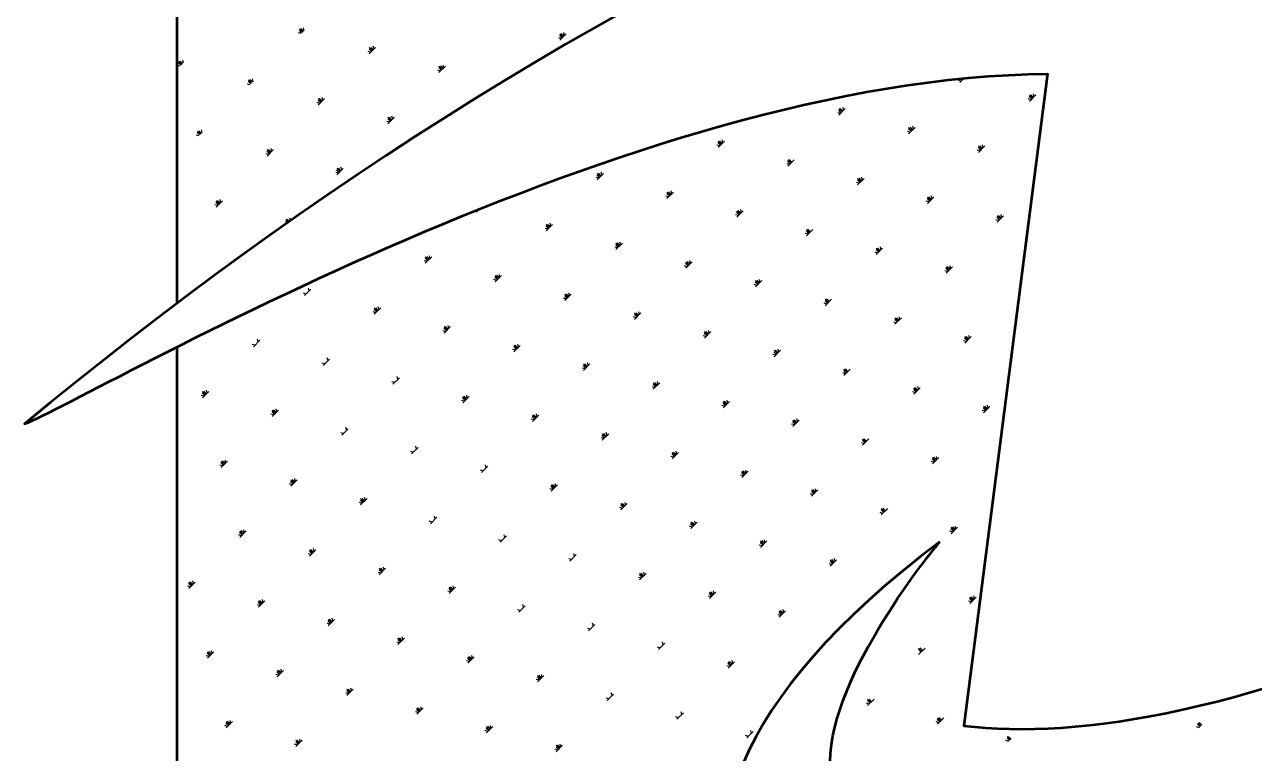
# Model space of a CAD drawing. Extents: x 54907 to 703237, y -798661 to -546661.
# Drawn here: x 248699 to 250308, y -550804 to -549851 of the extents above; entities that cross this region are included whole.
import ezdxf

# ---------------------------------------------------------------- set-up
doc = ezdxf.new("R2010")
doc.units = 0
doc.header["$LTSCALE"] = 1000
doc.header["$MEASUREMENT"] = 0
doc.layers.add('PUB_TITLE', color=4, linetype='Continuous')

msp = doc.modelspace()

# ---------------------------------------------------------------- linework, layer by layer
at = {"layer": 'PUB_TITLE', "color": 4}
for p, q in [((249060.4, -549862.6), (249056.7, -549861.6)), ((249061.4, -549861.6), (249058.1, -549858.2)), ((249062.5, -549860.5), (249058.3, -549856.3)), ((249063.5, -549859.5), (249060.2, -549856.1)), ((249064.5, -549858.4), (249063.6, -549854.8)), ((249401, -549869.2), (249397.4, -549868.2)), ((249402.1, -549868.1), (249398.7, -549864.8)), ((249403.1, -549867.1), (249398.9, -549862.9)), ((249398.9, -549871.2), (249407.3, -549862.9)), ((249404.2, -549866), (249400.8, -549862.7)), ((249405.2, -549865), (249404.2, -549861.3)), ((249152.7, -549886), (249149.3, -549882.7)), ((249153.7, -549885), (249149.6, -549880.8)), ((249149.6, -549889.2), (249157.9, -549880.8)), ((249154.8, -549883.9), (249151.4, -549880.6)), ((249155.8, -549882.9), (249154.8, -549879.2)), ((248903.3, -549903.9), (248900, -549900.6)), ((248904.4, -549902.9), (248900.2, -549898.7)), ((248905.4, -549901.8), (248902.1, -549898.5)), ((248906.4, -549900.8), (248905.5, -549897.1)), ((249151.6, -549887.1), (249148, -549886.1)), ((248902.3, -549905), (248898.6, -549904)), ((249242.9, -549911.5), (249239.3, -549910.5)), ((249244, -549910.5), (249240.6, -549907.1)), ((249245, -549909.4), (249240.8, -549905.3)), ((249240.8, -549913.6), (249249.2, -549905.3)), ((249246.1, -549908.4), (249242.7, -549905.1)), ((249247.1, -549907.3), (249246.1, -549903.7)), ((248993.5, -549929.4), (248989.9, -549928.5)), ((248994.6, -549928.4), (248991.2, -549925)), ((248995.6, -549927.3), (248991.5, -549923.2)), ((248996.7, -549926.3), (248993.3, -549923)), ((248997.7, -549925.3), (248996.7, -549921.6)), ((249924.2, -549924.6), (249920.6, -549923.7)), ((249922.2, -549926.7), (249927.9, -549921)), ((249925.3, -549923.6), (249923.1, -549921.4)), ((249926.3, -549922.5), (249925, -549921.2)), ((249927.4, -549921.5), (249926.9, -549921)), ((249085.9, -549952.8), (249082.5, -549949.5)), ((249086.9, -549951.8), (249082.7, -549947.6)), ((249082.7, -549956), (249091.1, -549947.6)), ((249088, -549950.8), (249084.6, -549947.4)), ((249089, -549949.7), (249088, -549946.1)), ((250015.5, -549949.1), (250011.9, -549948.1)), ((250016.6, -549948), (250013.2, -549944.7)), ((250017.6, -549947), (250013.4, -549942.8)), ((250013.4, -549951.2), (250021.8, -549942.8)), ((250018.7, -549946), (250015.3, -549942.6)), ((250019.7, -549944.9), (250018.7, -549941.3)), ((249084.8, -549953.9), (249081.2, -549952.9)), ((249767.2, -549966), (249763.9, -549962.6)), ((249768.2, -549964.9), (249764.1, -549960.7)), ((249764.1, -549969.1), (249772.4, -549960.7)), ((249769.3, -549963.9), (249765.9, -549960.5)), ((249770.3, -549962.8), (249769.3, -549959.2)), ((249176.1, -549978.3), (249172.5, -549977.4)), ((249177.1, -549977.3), (249173.8, -549974)), ((249178.2, -549976.3), (249174, -549972.1)), ((249174, -549980.4), (249182.4, -549972.1)), ((249179.2, -549975.2), (249175.9, -549971.9)), ((249180.3, -549974.2), (249179.3, -549970.5)), ((249766.1, -549967), (249762.5, -549966)), ((248926.7, -549996.3), (248923.1, -549995.3)), ((248927.8, -549995.2), (248924.4, -549991.9)), ((248928.8, -549994.2), (248924.6, -549990)), ((248929.9, -549993.1), (248926.5, -549989.8)), ((248930.9, -549992.1), (248929.9, -549988.4)), ((249857.4, -549991.5), (249853.8, -549990.5)), ((249858.5, -549990.4), (249855.1, -549987.1)), ((249859.5, -549989.4), (249855.3, -549985.2)), ((249855.3, -549993.5), (249863.7, -549985.2)), ((249860.6, -549988.3), (249857.2, -549985)), ((249861.6, -549987.3), (249860.6, -549983.6)), ((249022.2, -550016.5), (249021.2, -550012.9)), ((249608, -550009.4), (249604.4, -550008.4)), ((249609.1, -550008.3), (249605.7, -550005)), ((249610.1, -550007.3), (249606, -550003.1)), ((249606, -550011.4), (249614.3, -550003.1)), ((249611.2, -550006.2), (249607.8, -550002.9)), ((249612.2, -550005.2), (249611.2, -550001.5)), ((249949.8, -550014.9), (249946.4, -550011.5)), ((249950.8, -550013.8), (249946.6, -550009.6)), ((249946.6, -550018), (249955, -550009.6)), ((249951.8, -550012.8), (249948.5, -550009.4)), ((249952.9, -550011.7), (249951.9, -550008.1)), ((249018, -550020.7), (249014.4, -550019.7)), ((249019, -550019.7), (249015.7, -550016.3)), ((249020.1, -550018.6), (249015.9, -550014.4)), ((249015.9, -550022.8), (249024.3, -550014.4)), ((249021.1, -550017.6), (249017.8, -550014.2)), ((249700.4, -550032.8), (249697, -550029.4)), ((249701.4, -550031.7), (249697.2, -550027.6)), ((249697.2, -550035.9), (249705.6, -550027.6)), ((249702.5, -550030.7), (249699.1, -550027.3)), ((249948.7, -550015.9), (249945.1, -550014.9)), ((249109.3, -550045.2), (249105.6, -550044.2)), ((249110.3, -550044.1), (249107, -550040.8)), ((249111.4, -550043.1), (249107.2, -550038.9)), ((249107.2, -550047.3), (249115.5, -550038.9)), ((249112.4, -550042), (249109.1, -550038.7)), ((249113.5, -550041), (249112.5, -550037.3)), ((249452, -550049.6), (249447.9, -550045.5)), ((249447.9, -550053.8), (249456.2, -550045.5)), ((249453.1, -550048.6), (249449.7, -550045.2)), ((249454.1, -550047.5), (249453.1, -550043.9)), ((249699.3, -550033.8), (249695.7, -550032.8)), ((249449.9, -550051.7), (249446.3, -550050.7)), ((249451, -550050.7), (249447.6, -550047.3)), ((249790.6, -550058.3), (249787, -550057.3)), ((249791.7, -550057.2), (249788.3, -550053.9)), ((249792.7, -550056.2), (249788.5, -550052)), ((249788.5, -550060.4), (249796.9, -550052)), ((249793.7, -550055.1), (249790.4, -550051.8)), ((249794.8, -550054.1), (249793.8, -550050.4)), ((249541.2, -550076.2), (249537.6, -550075.2)), ((249542.3, -550075.1), (249538.9, -550071.8)), ((249543.3, -550074.1), (249539.1, -550069.9)), ((249539.1, -550078.3), (249547.5, -550069.9)), ((249544.4, -550073), (249541, -550069.7)), ((249545.4, -550072), (249544.4, -550068.4)), ((249882.9, -550081.7), (249879.6, -550078.3)), ((249884, -550080.6), (249879.8, -550076.5)), ((249879.8, -550084.8), (249888.2, -550076.5)), ((249885, -550079.6), (249881.7, -550076.3)), ((249886.1, -550078.6), (249885.1, -550074.9)), ((248951.2, -550087.5), (248947.5, -550086.6)), ((248952.2, -550086.5), (248948.9, -550083.1)), ((248953.3, -550085.4), (248949.1, -550081.3)), ((248949.1, -550089.6), (248957.4, -550081.3)), ((248954.3, -550084.4), (248951, -550081.1)), ((248955.4, -550083.4), (248954.4, -550079.7)), ((249289.8, -550096.2), (249293.9, -550092)), ((249291.8, -550094.1), (249290, -550093.6)), ((249292.9, -550093), (249292.5, -550092.6)), ((249634.6, -550098.5), (249630.4, -550094.4)), ((249630.4, -550102.7), (249638.8, -550094.4)), ((249635.6, -550097.5), (249632.3, -550094.2)), ((249636.7, -550096.5), (249635.7, -550092.8)), ((249881.9, -550082.7), (249878.2, -550081.8)), ((249042.5, -550110), (249040.2, -550107.6)), ((249043.8, -550109.1), (249040.4, -550105.7)), ((249045, -550108.2), (249042.3, -550105.5)), ((249046.5, -550107.2), (249045.7, -550104.2)), ((249387.3, -550114.4), (249386.3, -550110.7)), ((249632.5, -550100.6), (249628.9, -550099.7)), ((249633.5, -550099.6), (249630.2, -550096.3)), ((249973.2, -550107.2), (249969.5, -550106.2)), ((249974.2, -550106.1), (249970.9, -550102.8)), ((249975.3, -550105.1), (249971.1, -550100.9)), ((249971.1, -550109.3), (249979.4, -550100.9)), ((249976.3, -550104.1), (249973, -550100.7)), ((249977.3, -550103), (249976.4, -550099.4)), ((249040.4, -550111.4), (249038.8, -550111)), ((249383.1, -550118.5), (249379.5, -550117.6)), ((249384.2, -550117.5), (249380.8, -550114.2)), ((249385.2, -550116.5), (249381, -550112.3)), ((249381, -550120.6), (249389.4, -550112.3)), ((249386.3, -550115.4), (249382.9, -550112.1)), ((249723.8, -550125.1), (249720.1, -550124.1)), ((249724.8, -550124.1), (249721.5, -550120.7)), ((249725.9, -550123), (249721.7, -550118.8)), ((249721.7, -550127.2), (249730, -550118.8)), ((249726.9, -550122), (249723.6, -550118.6)), ((249474.4, -550143), (249470.8, -550142)), ((249475.4, -550142), (249472.1, -550138.6)), ((249476.5, -550140.9), (249472.3, -550136.7)), ((249472.3, -550145.1), (249480.7, -550136.7)), ((249477.5, -550139.9), (249474.2, -550136.5)), ((249478.6, -550138.8), (249477.6, -550135.2)), ((249819.2, -550145.4), (249818.3, -550141.7)), ((249226.1, -550159.9), (249222.7, -550156.5)), ((249227.1, -550158.8), (249222.9, -550154.6)), ((249222.9, -550163), (249231.3, -550154.6)), ((249228.2, -550157.8), (249224.8, -550154.4)), ((249229.2, -550156.7), (249228.2, -550153.1)), ((249815.1, -550149.6), (249811.4, -550148.6)), ((249816.1, -550148.5), (249812.8, -550145.2)), ((249817.2, -550147.5), (249813, -550143.3)), ((249813, -550151.6), (249821.3, -550143.3)), ((249818.2, -550146.4), (249814.9, -550143.1)), ((249225, -550160.9), (249221.4, -550159.9)), ((249565.7, -550167.5), (249562, -550166.5)), ((249566.7, -550166.4), (249563.4, -550163.1)), ((249567.8, -550165.4), (249563.6, -550161.2)), ((249563.6, -550169.5), (249571.9, -550161.2)), ((249568.8, -550164.3), (249565.5, -550161)), ((249569.9, -550163.3), (249568.9, -550159.6)), ((249906.3, -550174), (249902.7, -550173)), ((249907.4, -550173), (249904, -550169.6)), ((249908.4, -550171.9), (249904.3, -550167.7)), ((249904.3, -550176.1), (249912.6, -550167.7)), ((249909.5, -550170.9), (249906.1, -550167.5)), ((249910.5, -550169.8), (249909.5, -550166.2)), ((249316.3, -550185.4), (249312.7, -550184.4)), ((249317.3, -550184.3), (249314, -550181)), ((249318.4, -550183.3), (249314.2, -550179.1)), ((249314.2, -550187.5), (249322.6, -550179.1)), ((249319.4, -550182.2), (249316.1, -550178.9)), ((249320.5, -550181.2), (249319.5, -550177.5)), ((249657, -550191.9), (249653.3, -550190.9)), ((249658, -550190.9), (249654.7, -550187.5)), ((249659.1, -550189.8), (249654.9, -550185.7)), ((249654.9, -550194), (249663.2, -550185.7)), ((249660.1, -550188.8), (249656.8, -550185.4)), ((249661.1, -550187.7), (249660.2, -550184.1)), ((249066.9, -550203.3), (249063.3, -550202.3)), ((249064.8, -550205.4), (249073.2, -550197)), ((249071.1, -550199.1), (249070.1, -550195.4)), ((249408.6, -550208.8), (249405.3, -550205.4)), ((249409.7, -550207.7), (249405.5, -550203.6)), ((249405.5, -550211.9), (249413.8, -550203.6)), ((249410.7, -550206.7), (249407.4, -550203.3)), ((249411.8, -550205.6), (249410.8, -550202)), ((249159.2, -550226.7), (249155.9, -550223.3)), ((249160.3, -550225.6), (249156.1, -550221.5)), ((249156.1, -550229.8), (249164.5, -550221.5)), ((249161.3, -550224.6), (249158, -550221.3)), ((249162.4, -550223.6), (249161.4, -550219.9)), ((249407.6, -550209.8), (249403.9, -550208.8)), ((249748.2, -550216.4), (249744.6, -550215.4)), ((249749.3, -550215.3), (249745.9, -550212)), ((249750.3, -550214.3), (249746.2, -550210.1)), ((249746.2, -550218.5), (249754.5, -550210.1)), ((249751.4, -550213.2), (249748, -550209.9)), ((249158.2, -550227.7), (249154.5, -550226.7)), ((249498.9, -550234.3), (249495.2, -550233.3)), ((249499.9, -550233.2), (249496.6, -550229.9)), ((249500.9, -550232.2), (249496.8, -550228)), ((249496.8, -550236.4), (249505.1, -550228)), ((249502, -550231.1), (249498.7, -550227.8)), ((249503, -550230.1), (249502.1, -550226.5)), ((249840.6, -550239.8), (249837.2, -550236.4)), ((249841.6, -550238.7), (249837.4, -550234.6)), ((249837.4, -550242.9), (249845.8, -550234.6)), ((249842.7, -550237.7), (249839.3, -550234.4)), ((249843.7, -550236.7), (249842.7, -550233)), ((249249.5, -550252.2), (249245.8, -550251.2)), ((249250.5, -550251.1), (249247.2, -550247.8)), ((249251.6, -550250.1), (249247.4, -550245.9)), ((249247.4, -550254.3), (249255.7, -550245.9)), ((249252.6, -550249.1), (249249.3, -550245.7)), ((249253.7, -550248), (249252.7, -550244.4)), ((249591.2, -550257.7), (249587.8, -550254.4)), ((249592.2, -550256.7), (249588.1, -550252.5)), ((249588.1, -550260.8), (249596.4, -550252.5)), ((249593.3, -550255.6), (249589.9, -550252.3)), ((249594.3, -550254.6), (249593.3, -550250.9)), ((249839.5, -550240.8), (249835.9, -550239.9)), ((249000.1, -550270.1), (248996.4, -550269.1)), ((248998, -550272.2), (249006.4, -550263.8)), ((249004.3, -550265.9), (249003.3, -550262.3)), ((249342.8, -550274.6), (249338.7, -550270.4)), ((249338.7, -550278.7), (249347, -550270.4)), ((249343.9, -550273.5), (249340.6, -550270.2)), ((249344.9, -550272.5), (249344, -550268.8)), ((249590.1, -550258.7), (249586.5, -550257.8)), ((249930.8, -550265.3), (249927.2, -550264.3)), ((249931.8, -550264.2), (249928.5, -550260.9)), ((249932.9, -550263.2), (249928.7, -550259)), ((249928.7, -550267.4), (249937.1, -550259)), ((249933.9, -550262.2), (249930.6, -550258.8)), ((249935, -550261.1), (249934, -550257.5)), ((249095.6, -550290.4), (249094.6, -550286.7)), ((249340.8, -550276.6), (249337.1, -550275.7)), ((249341.8, -550275.6), (249338.5, -550272.3)), ((249681.4, -550283.2), (249677.8, -550282.2)), ((249682.5, -550282.2), (249679.1, -550278.8)), ((249683.5, -550281.1), (249679.3, -550276.9)), ((249679.3, -550285.3), (249687.7, -550276.9)), ((249684.6, -550280.1), (249681.2, -550276.7)), ((249685.6, -550279), (249684.6, -550275.4)), ((249091.4, -550294.5), (249087.7, -550293.6)), ((249089.3, -550296.6), (249097.6, -550288.3)), ((249432, -550301.1), (249428.4, -550300.1)), ((249433.1, -550300.1), (249429.7, -550296.7)), ((249434.1, -550299), (249430, -550294.8)), ((249430, -550303.2), (249438.3, -550294.8)), ((249435.2, -550298), (249431.8, -550294.6)), ((249436.2, -550296.9), (249435.2, -550293.3)), ((249773.7, -550306.6), (249770.4, -550303.3)), ((249774.8, -550305.6), (249770.6, -550301.4)), ((249770.6, -550309.7), (249779, -550301.4)), ((249775.8, -550304.5), (249772.5, -550301.2)), ((249182.7, -550319), (249179, -550318)), ((249180.6, -550321.1), (249188.9, -550312.7)), ((249186.8, -550314.8), (249185.9, -550311.2)), ((249525.4, -550323.5), (249521.2, -550319.3)), ((249521.2, -550327.6), (249529.6, -550319.3)), ((249526.5, -550322.4), (249523.1, -550319.1)), ((249527.5, -550321.4), (249526.5, -550317.7)), ((249772.7, -550307.7), (249769.1, -550306.7)), ((248933.3, -550336.9), (248929.6, -550335.9)), ((248934.3, -550335.9), (248931, -550332.5)), ((248935.4, -550334.8), (248931.2, -550330.6)), ((248931.2, -550339), (248939.5, -550330.6)), ((248936.4, -550333.8), (248933.1, -550330.4)), ((248937.5, -550332.7), (248936.5, -550329.1)), ((249278.1, -550339.3), (249277.1, -550335.6)), ((249523.3, -550325.6), (249519.7, -550324.6)), ((249524.4, -550324.5), (249521, -550321.2)), ((249864, -550332.1), (249860.3, -550331.1)), ((249865, -550331.1), (249861.7, -550327.7)), ((249866.1, -550330), (249861.9, -550325.9)), ((249861.9, -550334.2), (249870.2, -550325.9)), ((249867.1, -550329), (249863.8, -550325.6)), ((249868.2, -550327.9), (249867.2, -550324.3)), ((249273.9, -550343.5), (249270.3, -550342.5)), ((249275, -550342.4), (249271.6, -550339.1)), ((249276, -550341.4), (249271.8, -550337.2)), ((249271.8, -550345.6), (249280.2, -550337.2)), ((249277.1, -550340.3), (249273.7, -550337)), ((249614.6, -550350), (249610.9, -550349)), ((249615.6, -550349), (249612.3, -550345.6)), ((249616.7, -550347.9), (249612.5, -550343.8)), ((249612.5, -550352.1), (249620.9, -550343.8)), ((249617.7, -550346.9), (249614.4, -550343.5)), ((249618.8, -550345.8), (249617.8, -550342.2)), ((249957.3, -550354.5), (249953.2, -550350.3)), ((249953.2, -550358.7), (249961.5, -550350.3)), ((249958.4, -550353.4), (249955.1, -550350.1)), ((249959.4, -550352.4), (249958.5, -550348.7)), ((249024.6, -550361.4), (249020.9, -550360.4)), ((249025.6, -550360.3), (249022.3, -550357)), ((249026.6, -550359.3), (249022.5, -550355.1)), ((249022.5, -550363.5), (249030.8, -550355.1)), ((249027.7, -550358.2), (249024.3, -550354.9)), ((249028.7, -550357.2), (249027.8, -550353.5)), ((249365.2, -550367.9), (249361.6, -550366.9)), ((249366.3, -550366.9), (249362.9, -550363.5)), ((249367.3, -550365.8), (249363.1, -550361.7)), ((249363.1, -550370), (249371.5, -550361.7)), ((249368.4, -550364.8), (249365, -550361.5)), ((249369.4, -550363.7), (249368.4, -550360.1)), ((249708, -550372.4), (249703.8, -550368.2)), ((249703.8, -550376.6), (249712.1, -550368.2)), ((249709, -550371.3), (249705.7, -550368)), ((249710.1, -550370.3), (249709.1, -550366.7)), ((249955.3, -550356.6), (249951.6, -550355.6)), ((249956.3, -550355.5), (249953, -550352.2)), ((249113.7, -550387.9), (249122.1, -550379.6)), ((249120, -550381.7), (249119, -550378)), ((249705.9, -550374.5), (249702.2, -550373.5)), ((249706.9, -550373.4), (249703.6, -550370.1)), ((249115.8, -550385.8), (249112.2, -550384.9)), ((249456.5, -550392.4), (249452.8, -550391.4)), ((249457.5, -550391.3), (249454.2, -550388)), ((249458.6, -550390.3), (249454.4, -550386.1)), ((249454.4, -550394.5), (249462.8, -550386.1)), ((249459.6, -550389.3), (249456.3, -550385.9)), ((249460.7, -550388.2), (249459.7, -550384.6)), ((249797.2, -550398.9), (249793.5, -550398)), ((249798.2, -550397.9), (249794.9, -550394.6)), ((249799.2, -550396.8), (249795.1, -550392.7)), ((249795.1, -550401), (249803.4, -550392.7)), ((249800.3, -550395.8), (249797, -550392.5)), ((249207.1, -550410.3), (249203.5, -550409.3)), ((249205, -550412.4), (249213.4, -550404)), ((249211.3, -550406.1), (249210.3, -550402.5)), ((249547.8, -550416.8), (249544.1, -550415.9)), ((249548.8, -550415.8), (249545.5, -550412.5)), ((249549.9, -550414.8), (249545.7, -550410.6)), ((249545.7, -550418.9), (249554, -550410.6)), ((249550.9, -550413.7), (249547.6, -550410.4)), ((249552, -550412.7), (249551, -550409)), ((249892.6, -550419.2), (249891.6, -550415.6)), ((248957.7, -550428.2), (248954.1, -550427.2)), ((248958.8, -550427.1), (248955.4, -550423.8)), ((248959.8, -550426.1), (248955.6, -550421.9)), ((248955.6, -550430.3), (248964, -550421.9)), ((248960.9, -550425.1), (248957.5, -550421.7)), ((248961.9, -550424), (248960.9, -550420.4)), ((249296.3, -550436.8), (249304.7, -550428.5)), ((249302.6, -550430.6), (249301.6, -550426.9)), ((249888.4, -550423.4), (249884.8, -550422.4)), ((249889.5, -550422.4), (249886.1, -550419)), ((249890.5, -550421.3), (249886.4, -550417.1)), ((249886.4, -550425.5), (249894.7, -550417.1)), ((249891.6, -550420.3), (249888.2, -550416.9)), ((249050.1, -550451.6), (249046.7, -550448.3)), ((249051.1, -550450.6), (249046.9, -550446.4)), ((249046.9, -550454.7), (249055.3, -550446.4)), ((249052.1, -550449.5), (249048.8, -550446.2)), ((249053.2, -550448.5), (249052.2, -550444.8)), ((249298.4, -550434.7), (249294.7, -550433.8)), ((249639.1, -550441.3), (249635.4, -550440.3)), ((249640.1, -550440.3), (249636.8, -550436.9)), ((249641.1, -550439.2), (249637, -550435)), ((249637, -550443.4), (249645.3, -550435)), ((249642.2, -550438.2), (249638.8, -550434.8)), ((249643.2, -550437.1), (249642.3, -550433.5)), ((249049, -550452.7), (249045.4, -550451.7)), ((249389.7, -550459.2), (249386, -550458.2)), ((249390.7, -550458.2), (249387.4, -550454.8)), ((249391.8, -550457.1), (249387.6, -550452.9)), ((249387.6, -550461.3), (249395.9, -550452.9)), ((249392.8, -550456.1), (249389.5, -550452.7)), ((249393.9, -550455), (249392.9, -550451.4)), ((249730.3, -550465.8), (249726.7, -550464.8)), ((249731.4, -550464.7), (249728, -550461.4)), ((249732.4, -550463.7), (249728.2, -550459.5)), ((249728.2, -550467.8), (249736.6, -550459.5)), ((249733.5, -550462.6), (249730.1, -550459.3)), ((249734.5, -550461.6), (249733.5, -550457.9)), ((249140.3, -550477.1), (249136.6, -550476.1)), ((249141.3, -550476.1), (249138, -550472.7)), ((249142.4, -550475), (249138.2, -550470.8)), ((249138.2, -550479.2), (249146.6, -550470.8)), ((249143.4, -550474), (249140.1, -550470.6)), ((249144.5, -550472.9), (249143.5, -550469.3)), ((249482, -550482.6), (249478.7, -550479.3)), ((249483, -550481.6), (249478.9, -550477.4)), ((249478.9, -550485.8), (249487.2, -550477.4)), ((249484.1, -550480.5), (249480.7, -550477.2)), ((249485.1, -550479.5), (249484.2, -550475.8)), ((249229.5, -550503.7), (249237.8, -550495.3)), ((249235.8, -550497.4), (249234.8, -550493.7)), ((249481, -550483.7), (249477.3, -550482.7)), ((249821.6, -550490.2), (249818, -550489.2)), ((249822.7, -550489.2), (249819.3, -550485.8)), ((249823.7, -550488.1), (249819.5, -550484)), ((249819.5, -550492.3), (249827.9, -550484)), ((249824.8, -550487.1), (249821.4, -550483.7)), ((248985.3, -550516.3), (248982, -550513)), ((248986.4, -550515.3), (248985.4, -550511.6)), ((249231.6, -550501.6), (249227.9, -550500.6)), ((249572.2, -550508.1), (249568.6, -550507.1)), ((249573.3, -550507.1), (249569.9, -550503.7)), ((249574.3, -550506), (249570.1, -550501.9)), ((249570.1, -550510.2), (249578.5, -550501.9)), ((249575.4, -550505), (249572, -550501.6)), ((249576.4, -550503.9), (249575.4, -550500.3)), ((249913.9, -550513.6), (249910.6, -550510.3)), ((249915, -550512.6), (249910.8, -550508.4)), ((249910.8, -550516.8), (249919.2, -550508.4)), ((249916, -550511.5), (249912.7, -550508.2)), ((249917.1, -550510.5), (249916.1, -550506.8)), ((248982.2, -550519.5), (248978.5, -550518.5)), ((248983.2, -550518.4), (248979.9, -550515.1)), ((248984.3, -550517.4), (248980.1, -550513.2)), ((248980.1, -550521.6), (248988.5, -550513.2)), ((249322.9, -550526), (249319.2, -550525)), ((249320.8, -550528.1), (249329.1, -550519.8)), ((249327, -550521.8), (249326.1, -550518.2)), ((249664.6, -550531.5), (249661.2, -550528.2)), ((249665.6, -550530.5), (249661.4, -550526.3)), ((249661.4, -550534.7), (249669.8, -550526.3)), ((249666.6, -550529.4), (249663.3, -550526.1)), ((249667.7, -550528.4), (249666.7, -550524.8)), ((249912.9, -550514.7), (249909.2, -550513.7)), ((249073.5, -550543.9), (249069.8, -550543)), ((249074.5, -550542.9), (249071.2, -550539.5)), ((249075.6, -550541.8), (249071.4, -550537.7)), ((249071.4, -550546), (249079.7, -550537.7)), ((249076.6, -550540.8), (249073.3, -550537.5)), ((249077.6, -550539.8), (249076.7, -550536.1)), ((249412, -550552.6), (249420.4, -550544.2)), ((249418.3, -550546.3), (249417.3, -550542.7)), ((249663.5, -550532.6), (249659.9, -550531.6)), ((249168.9, -550564.2), (249168, -550560.6)), ((249414.1, -550550.5), (249410.5, -550549.5)), ((249754.8, -550557), (249751.1, -550556.1)), ((249755.8, -550556), (249752.5, -550552.7)), ((249756.9, -550554.9), (249752.7, -550550.8)), ((249752.7, -550559.1), (249761.1, -550550.8)), ((249757.9, -550553.9), (249754.6, -550550.6)), ((249759, -550552.9), (249758, -550549.2)), ((249164.8, -550568.4), (249161.1, -550567.4)), ((249165.8, -550567.3), (249162.5, -550564)), ((249166.8, -550566.3), (249162.7, -550562.1)), ((249162.7, -550570.5), (249171, -550562.1)), ((249167.9, -550565.3), (249164.5, -550561.9)), ((249505.4, -550574.9), (249501.8, -550574)), ((249506.5, -550573.9), (249503.1, -550570.6)), ((249507.5, -550572.9), (249503.3, -550568.7)), ((249503.3, -550577), (249511.7, -550568.7)), ((249508.5, -550571.8), (249505.2, -550568.5)), ((249509.6, -550570.8), (249508.6, -550567.1)), ((248915.4, -550586.3), (248911.7, -550585.3)), ((248916.4, -550585.2), (248913.1, -550581.9)), ((248917.5, -550584.2), (248913.3, -550580)), ((248913.3, -550588.4), (248921.6, -550580)), ((248918.5, -550583.2), (248915.2, -550579.8)), ((248919.5, -550582.1), (248918.6, -550578.5)), ((249256, -550592.8), (249252.4, -550591.9)), ((249257.1, -550591.8), (249253.7, -550588.5)), ((249258.1, -550590.8), (249253.9, -550586.6)), ((249253.9, -550594.9), (249262.3, -550586.6)), ((249259.2, -550589.7), (249255.8, -550586.4)), ((249260.2, -550588.7), (249259.2, -550585)), ((249598.8, -550597.3), (249594.6, -550593.1)), ((249594.6, -550601.5), (249603, -550593.1)), ((249599.8, -550596.3), (249596.5, -550592.9)), ((249600.9, -550595.2), (249599.9, -550591.6)), ((249007.7, -550609.7), (249004.4, -550606.4)), ((249008.7, -550608.7), (249004.6, -550604.5)), ((249004.6, -550612.8), (249012.9, -550604.5)), ((249009.8, -550607.6), (249006.4, -550604.3)), ((249010.8, -550606.6), (249009.8, -550602.9)), ((249351.5, -550613.1), (249350.5, -550609.5)), ((249596.7, -550599.4), (249593, -550598.4)), ((249597.7, -550598.4), (249594.4, -550595)), ((249937.4, -550606), (249933.7, -550605)), ((249938.4, -550604.9), (249935.1, -550601.6)), ((249939.4, -550603.9), (249935.3, -550599.7)), ((249935.3, -550608), (249943.6, -550599.7)), ((249940.5, -550602.8), (249937.1, -550599.5)), ((249941.5, -550601.8), (249940.6, -550598.1)), ((249006.7, -550610.8), (249003, -550609.8)), ((249347.3, -550617.3), (249343.7, -550616.3)), ((249345.2, -550619.4), (249353.6, -550611)), ((249688, -550623.9), (249684.3, -550622.9)), ((249689, -550622.8), (249685.7, -550619.5)), ((249690.1, -550621.8), (249685.9, -550617.6)), ((249685.9, -550625.9), (249694.2, -550617.6)), ((249691.1, -550620.7), (249687.8, -550617.4)), ((249692.2, -550619.7), (249691.2, -550616)), ((249097.9, -550635.2), (249094.3, -550634.2)), ((249099, -550634.2), (249095.6, -550630.8)), ((249100, -550633.1), (249095.8, -550628.9)), ((249095.8, -550637.3), (249104.2, -550628.9)), ((249101.1, -550632.1), (249097.7, -550628.7)), ((249102.1, -550631), (249101.1, -550627.4)), ((249438.6, -550641.8), (249434.9, -550640.8)), ((249436.5, -550643.9), (249444.9, -550635.5)), ((249442.8, -550637.6), (249441.8, -550633.9)), ((249190.3, -550658.6), (249186.9, -550655.3)), ((249191.3, -550657.6), (249187.1, -550653.4)), ((249187.1, -550661.8), (249195.5, -550653.4)), ((249192.3, -550656.5), (249189, -550653.2)), ((249193.4, -550655.5), (249192.4, -550651.8)), ((248940.9, -550676.5), (248937.5, -550673.2)), ((248941.9, -550675.5), (248937.7, -550671.3)), ((248937.7, -550679.7), (248946.1, -550671.3)), ((248943, -550674.4), (248939.6, -550671.1)), ((248944, -550673.4), (248943, -550669.7)), ((249189.2, -550659.7), (249185.6, -550658.7)), ((249529.9, -550666.2), (249526.2, -550665.2)), ((249527.8, -550668.3), (249536.1, -550660)), ((249534, -550662), (249533.1, -550658.4)), ((249871.6, -550671.7), (249868.2, -550668.4)), ((249872.6, -550670.7), (249868.4, -550666.5)), ((249868.4, -550674.9), (249876.8, -550666.5)), ((249873.7, -550669.6), (249870.3, -550666.3)), ((248939.8, -550677.6), (248936.2, -550676.6)), ((249280.5, -550684.1), (249276.8, -550683.1)), ((249281.5, -550683.1), (249278.2, -550679.7)), ((249282.6, -550682), (249278.4, -550677.9)), ((249278.4, -550686.2), (249286.8, -550677.9)), ((249283.6, -550681), (249280.3, -550677.7)), ((249284.7, -550680), (249283.7, -550676.3)), ((249621.2, -550690.7), (249617.5, -550689.7)), ((249622.2, -550689.6), (249618.9, -550686.3)), ((249623.2, -550688.6), (249619.1, -550684.4)), ((249619.1, -550692.8), (249627.4, -550684.4)), ((249624.3, -550687.5), (249620.9, -550684.2)), ((249625.3, -550686.5), (249624.4, -550682.9)), ((249031.1, -550702), (249027.5, -550701.1)), ((249032.2, -550701), (249028.8, -550697.6)), ((249033.2, -550699.9), (249029, -550695.8)), ((249029, -550704.1), (249037.4, -550695.8)), ((249034.2, -550698.9), (249030.9, -550695.6)), ((249035.3, -550697.9), (249034.3, -550694.2)), ((249372.8, -550707.5), (249369.5, -550704.2)), ((249373.9, -550706.5), (249369.7, -550702.3)), ((249369.7, -550710.7), (249378, -550702.3)), ((249374.9, -550705.5), (249371.6, -550702.1)), ((249375.9, -550704.4), (249375, -550700.8)), ((249123.4, -550725.4), (249120.1, -550722.1)), ((249124.5, -550724.4), (249120.3, -550720.2)), ((249120.3, -550728.6), (249128.7, -550720.2)), ((249125.5, -550723.4), (249122.2, -550720)), ((249126.6, -550722.3), (249125.6, -550718.7)), ((249371.8, -550708.6), (249368.1, -550707.6)), ((249122.4, -550726.5), (249118.7, -550725.5)), ((249463.1, -550733), (249459.4, -550732.1)), ((249461, -550735.1), (249469.3, -550726.8)), ((249467.2, -550728.9), (249466.2, -550725.2)), ((249804.8, -550738.6), (249801.4, -550735.2)), ((249805.8, -550737.5), (249801.6, -550733.3)), ((249801.6, -550741.7), (249810, -550733.3)), ((249806.8, -550736.5), (249803.5, -550733.1)), ((249213.7, -550750.9), (249210, -550750)), ((249214.7, -550749.9), (249211.4, -550746.6)), ((249215.8, -550748.9), (249211.6, -550744.7)), ((249211.6, -550753), (249219.9, -550744.7)), ((249216.8, -550747.8), (249213.5, -550744.5)), ((249217.8, -550746.8), (249216.9, -550743.1)), ((249552.2, -550759.6), (249560.6, -550751.2)), ((249558.5, -550753.3), (249557.5, -550749.7)), ((249803.7, -550739.6), (249800.1, -550738.6)), ((248964.3, -550768.9), (248960.6, -550767.9)), ((248965.3, -550767.8), (248962, -550764.5)), ((248966.4, -550766.8), (248962.2, -550762.6)), ((248962.2, -550770.9), (248970.6, -550762.6)), ((248967.4, -550765.7), (248964.1, -550762.4)), ((248968.5, -550764.7), (248967.5, -550761)), ((249307, -550773.3), (249302.9, -550769.1)), ((249302.9, -550777.5), (249311.2, -550769.1)), ((249308.1, -550772.3), (249304.7, -550768.9)), ((249309.1, -550771.2), (249308.1, -550767.6)), ((249554.3, -550757.5), (249550.7, -550756.5)), ((249895, -550764.1), (249891.3, -550763.1)), ((249896, -550763), (249892.7, -550759.7)), ((249897.1, -550762), (249892.9, -550757.8)), ((249892.9, -550766.1), (249901.3, -550757.8)), ((249898.1, -550760.9), (249894.8, -550757.6)), ((250235.7, -550770.6), (250232, -550769.6)), ((250236.7, -550769.6), (250233.4, -550766.2)), ((250237.7, -550768.5), (250233.6, -550764.3)), ((250238.8, -550767.5), (250235.4, -550764.1)), ((249059.7, -550789.1), (249058.8, -550785.5)), ((249305, -550775.4), (249301.3, -550774.4)), ((249306, -550774.4), (249302.7, -550771)), ((249645.6, -550782), (249642, -550781)), ((249643.5, -550784), (249651.9, -550775.7)), ((249649.8, -550777.8), (249648.8, -550774.1)), ((249987.3, -550787.5), (249984, -550784.1)), ((249988.4, -550786.4), (249984.2, -550782.3)), ((249989.4, -550785.4), (249986.1, -550782)), ((249055.6, -550793.3), (249051.9, -550792.3)), ((249056.6, -550792.3), (249053.3, -550788.9)), ((249057.7, -550791.2), (249053.5, -550787)), ((249053.5, -550795.4), (249061.8, -550787)), ((249058.7, -550790.2), (249055.4, -550786.8)), ((249396.2, -550799.9), (249392.6, -550798.9)), ((249397.3, -550798.8), (249393.9, -550795.5)), ((249398.3, -550797.8), (249394.1, -550793.6)), ((249394.1, -550802), (249402.5, -550793.6)), ((249399.4, -550796.7), (249396, -550793.4)), ((249400.4, -550795.7), (249399.4, -550792)), ((249986.3, -550788.5), (249982.6, -550787.5))]:
    msp.add_line(p, q, dxfattribs=at)
at = {"layer": 'PUB_TITLE', "color": 4, "lineweight": 53}
for points, knots in [([(248898.2, -550215.1), (248898.2, -549625.2), (248898.2, -549032.2), (248898.2, -549032.2), (248898.2, -548913), (248995.7, -548815.5), (249115, -548815.5), (249115, -548815.5), (251463, -548815.5), (251463, -548815.5), (251582.2, -548815.5), (251679.7, -548913), (251679.7, -549032.2), (251679.7, -549032.2), (251679.7, -549510.9), (251679.7, -550036)], [6.497483, 6.497483, 6.497483, 6.497483, 7, 7, 7, 8, 8, 8, 9, 9, 9, 10, 10, 10, 10.451509, 10.451509, 10.451509, 10.451509]), ([(251306.6, -549416.9), (251932.9, -549517.5), (251434.1, -550249.2), (250782.5, -550528.3), (251242.3, -550206.1), (251544.3, -549600), (250749.7, -549797.8), (250749.7, -549797.8), (250630.2, -550598.8), (250630.2, -550598.8), (250308.1, -550749.2), (250076.9, -550786.8), (249927.5, -550768), (249927.5, -550768), (250037.1, -549915.3), (250037.1, -549915.3), (249494.1, -549917.8), (248789.5, -550337.3), (248698.6, -550373.2), (249429, -549766.8), (250408.8, -549272.7), (251306.6, -549416.9)], [0, 0, 0, 0, 1, 1, 1, 2, 2, 2, 3, 3, 3, 4, 4, 4, 5, 5, 5, 6, 6, 6, 7, 7, 7, 7]), ([(249896.2, -550527.3), (249896.2, -550527.3), (249360, -551162.6), (250360.5, -550834.1), (251105.2, -550596.9), (251767.2, -550027.7), (251799.3, -549862.5), (251799.3, -549862.5), (251711.6, -550204.9), (251504.9, -550485.3), (251483, -550555), (250868.6, -551217.1), (250140.9, -551235.2), (249697.9, -551256.5), (249344.7, -550940.8), (249896.2, -550527.3)], [0, 0, 0, 0, 1, 1, 1, 2, 2, 2, 3, 3, 3, 4, 4, 4, 5, 5, 5, 5]), ([(251679.7, -550185), (251679.7, -550779), (251679.7, -551380.3), (251679.7, -551380.3), (251679.7, -551499.5), (251582.2, -551597.1), (251463, -551597.1), (251463, -551597.1), (249115, -551597.1), (249115, -551597.1), (248995.7, -551597.1), (248898.2, -551499.5), (248898.2, -551380.3), (248898.2, -551380.3), (248898.2, -550836.6), (248898.2, -550272.4)], [2.493971, 2.493971, 2.493971, 2.493971, 3, 3, 3, 4, 4, 4, 5, 5, 5, 6, 6, 6, 6.481204, 6.481204, 6.481204, 6.481204])]:
    msp.add_open_spline(points, degree=3, knots=knots, dxfattribs=at)

doc.saveas('drawing.dxf')
